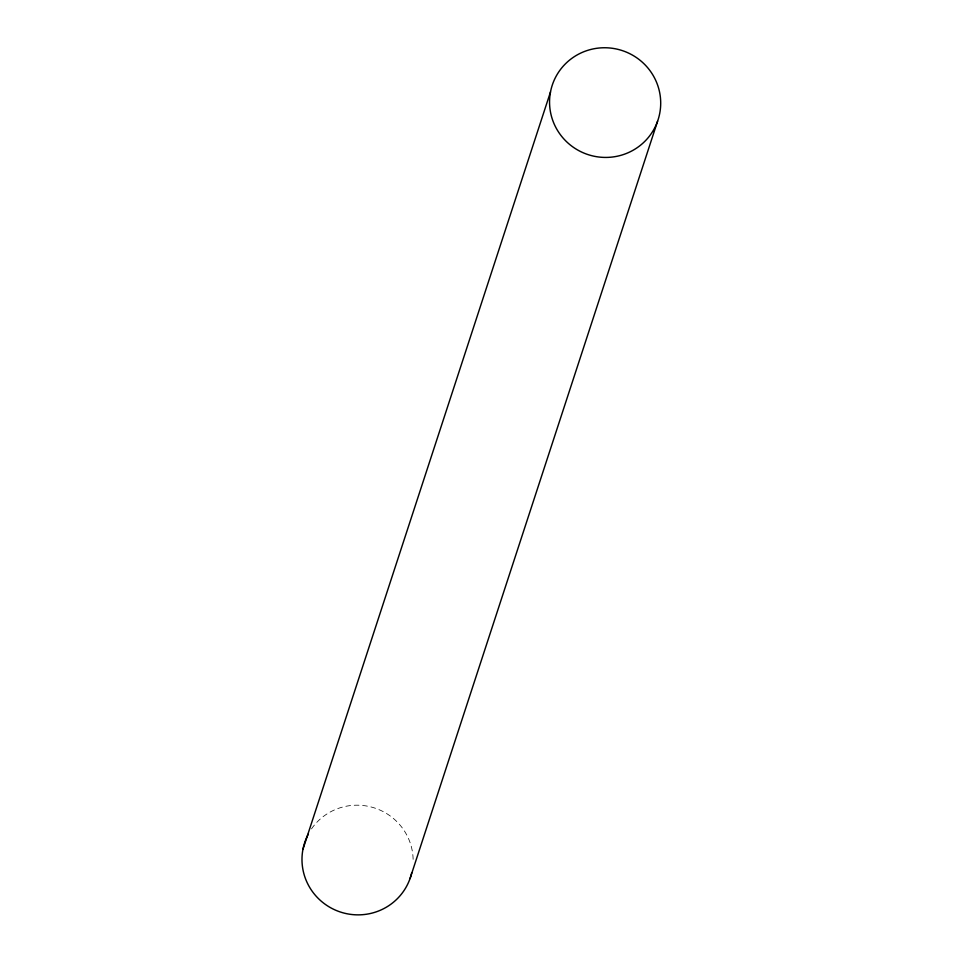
<?xml version="1.0" encoding="UTF-8"?>
<svg xmlns="http://www.w3.org/2000/svg" width="963" height="963" viewBox="0 0 963 963"><rect width="100%" height="100%" fill="white"/><g stroke="black" fill="none" stroke-linecap="round" stroke-linejoin="round"><path stroke-width="0.72" stroke-dasharray="4.82 3.61" d="M311.482 828.914A55.673 54.759 18.1 0 1 374.776 808.053A55.673 54.759 18.1 0 1 413.103 862.559"/><path stroke-width="1.44" d="M302.936 849.366L550.499 91.93M410.033 878.593L657.609 121.157A55.673 54.759 18.1 0 0 594.725 48.619A55.673 54.759 18.1 0 0 563.042 138.01A55.673 54.759 18.1 0 0 657.609 121.157M411.707 872.887A55.673 54.759 18.1 0 1 338.182 911.239A55.673 54.759 18.1 0 1 308.389 833.982"/></g></svg>
